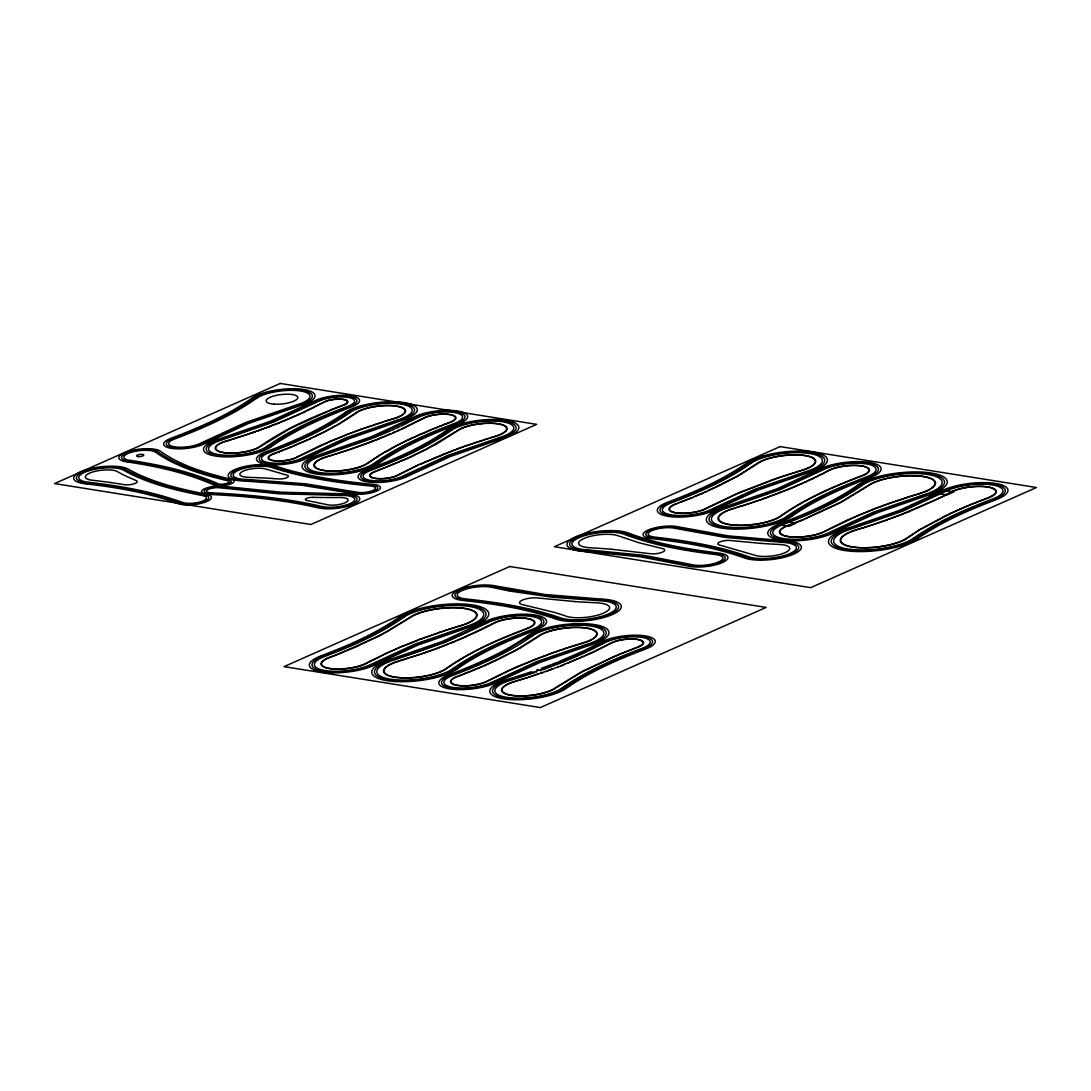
<?xml version="1.0" encoding="UTF-8"?>
<svg xmlns="http://www.w3.org/2000/svg" width="1091" height="1091" viewBox="0 0 1091 1091"><rect width="100%" height="100%" fill="white"/><g stroke="black" fill="none" stroke-linecap="round" stroke-linejoin="round"><path stroke-width="1.5" d="M345.574 420.062L356.552 412.739A25.679 7.596 -6.5 0 1 396.374 406.22A25.679 7.596 -6.5 0 1 393.483 418.644L384.891 421.276M918.772 530.499L907.48 537.999A35.621 10.528 -6.5 0 1 852.235 547.041A35.621 10.528 -6.5 0 1 856.23 529.817L864.467 527.485M345.138 420.335L337.324 424.972M918.908 530.09L950.07 513.806M380.786 454.401L367.326 463.239A28.025 8.292 -6.5 0 1 323.85 470.357A28.025 8.292 -6.5 0 1 327 456.802L331.296 455.493M381.482 454.292L386.337 451.129M383.991 452.492L367.803 463.252A28.571 8.455 -6.5 0 1 323.495 470.507A28.571 8.455 -6.5 0 1 326.7 456.693L338.346 453.297M384.768 452.342L396.497 445.592M738.784 475.199L757.386 463.348A30.93 9.151 -6.5 0 1 805.335 455.493A30.93 9.151 -6.5 0 1 801.871 470.453L797.016 471.735M387.141 450.978L397.179 445.237M738.634 475.594L707.623 490.895M335.987 425.435L332.1 427.604M332.046 427.917L325.363 431.177M826.392 471.571L828.355 470.535A22.693 6.71 -6.5 0 1 861.795 465.843A22.693 6.71 -6.5 0 1 861.985 475.908C833.483 486.259 805.308 498.696 780.351 516.179A32.73 9.683 -6.5 0 1 729.593 524.485A32.73 9.683 -6.5 0 1 733.275 508.651L734.175 508.379M950.261 492.709L944.383 495.491M327.409 430.099L336.805 425.272L356.061 412.725A26.225 7.76 -6.5 0 1 396.729 406.07A26.225 7.76 -6.5 0 1 393.783 418.753L383.473 421.726M327.355 430.413L315.885 435.882M824.414 472.621L828.792 470.589A22.161 6.546 -6.5 0 1 846.998 465.857L847.898 465.775A22.161 6.546 -6.5 0 1 860.54 465.871L861.972 466.089A22.161 6.546 -6.5 0 1 868.913 470.235L868.9 470.439A22.161 6.546 -6.5 0 1 861.631 475.826L855.685 478.076M825.846 472.144L818.305 475.703M397.424 445.387L412.957 437.532M426.949 448.865L457.647 430.413A26.225 7.76 -6.5 0 1 498.301 423.758A26.225 7.76 -6.5 0 1 495.369 436.441L483.64 439.864M945.72 494.796L951.407 492.096A24.507 7.242 -6.5 0 1 987.532 487.036A24.507 7.242 -6.5 0 1 987.723 497.891M397.86 444.883L407.298 440.191M371.676 660.341L365.921 663.355A24.507 7.242 -6.5 0 1 329.809 668.428A24.507 7.242 -6.5 0 1 329.605 657.559L330.341 657.273M325.445 431.409L310.99 438.187M427.017 449.097L411.771 456.256M823.596 473.317L814.118 477.763M487.527 626.657L494.237 623.152A22.161 6.546 -6.5 0 1 508.542 618.938L509.361 618.815A22.161 6.546 -6.5 0 1 526.353 618.502L527.771 618.733A22.161 6.546 -6.5 0 1 534.031 621.652L534.167 621.897A22.161 6.546 -6.5 0 1 527.076 628.402L524.826 629.248M944.983 495.45L937.524 498.887M372.945 659.973L392.228 650.55M486.763 627.052L482.099 629.357M943.797 496.05L910.03 511.052M314.317 406.998L323.85 402.074A13.297 3.928 -6.5 0 1 343.433 399.32A13.297 3.928 -6.5 0 1 343.542 405.211L331.146 409.766M722.365 483.94L740.421 474.571L757.863 463.375A30.384 8.987 -6.5 0 1 804.981 455.656A30.384 8.987 -6.5 0 1 801.571 470.344L798.83 471.176M314.249 407.298L304.716 411.621M943.156 517.12L918.063 530.608L907.003 537.972A35.089 10.378 -6.5 0 1 852.589 546.891A35.089 10.378 -6.5 0 1 856.53 529.926M721.287 484.745L703.831 492.573M817.445 476.399L811.99 478.772M943.292 516.793L956.562 510.833M481.472 629.671L457.265 640.322M316.049 436.073L310.185 438.568M408.211 440.014L420.362 434.191M813.477 478.335L808.949 480.204M498.246 659.455L520.707 647.781L539.349 635.903A30.384 8.987 -6.5 0 1 586.467 628.184A30.384 8.987 -6.5 0 1 583.058 642.885L565.206 648.49M936.569 499.61L902.298 514.12M401.093 426.049L417.894 417.608A24.684 7.296 -6.5 0 1 454.279 412.507A24.684 7.296 -6.5 0 1 454.483 423.444C426.404 434.109 398.433 446.11 373.79 463.511A35.267 10.433 -6.5 0 1 319.104 472.458A35.267 10.433 -6.5 0 1 323.059 455.411L373.136 438.132M584.803 650.372L601.386 642.04A29.743 8.796 -6.5 0 1 645.231 635.889A29.743 8.796 -6.5 0 1 645.477 649.077C617.806 659.591 590.231 671.429 565.943 688.571A40.326 11.919 -6.5 0 1 503.401 698.813A40.326 11.919 -6.5 0 1 507.929 679.298L531.494 671.756M588.717 650.918L605.519 642.476A24.684 7.296 -6.5 0 1 641.903 637.362A24.684 7.296 -6.5 0 1 642.108 648.313C614.028 658.978 586.058 670.979 561.415 688.38A35.267 10.433 -6.5 0 1 506.729 697.326A35.267 10.433 -6.5 0 1 510.683 680.279L534.631 672.615M593.886 651.641L610.987 643.035A17.988 5.319 -6.5 0 1 637.499 639.312A17.988 5.319 -6.5 0 1 637.649 647.304L612.978 656.905M594.309 651.695L611.424 643.09A17.456 5.155 -6.5 0 1 637.144 639.476A17.456 5.155 -6.5 0 1 637.294 647.208L617.888 654.845M305.316 411.348L324.286 402.115A12.751 3.764 -6.5 0 1 343.079 399.483A12.751 3.764 -6.5 0 1 343.188 405.129L335.373 408.102M405.661 427.045L423.363 418.167A17.988 5.319 -6.5 0 1 449.874 414.457A17.988 5.319 -6.5 0 1 450.024 422.435L446.342 423.813M406.084 427.113L401.379 429.295M811.54 479.249L808.186 480.558M497.332 659.891L494.564 661.187M399.92 426.608L395.883 428.463M583.658 650.918L558.674 661.719M587.544 651.463L583.508 653.332M592.699 652.2L588.581 654.095M593.109 652.254L566.884 663.355M304.103 411.907L305.575 411.471M304.989 411.757L299.166 414.171M304.403 412.03L290.847 417.826M412.575 455.888L436.823 443.846L458.125 430.44A25.679 7.596 -6.5 0 1 497.946 423.908A25.679 7.596 -6.5 0 1 495.069 436.332L489.314 438.091M950.275 513.452L959.044 509.729M311.058 438.418L294.461 445.469M412.643 456.106L408.498 457.756M419.094 464.534L397.629 475.171A15.097 4.459 -6.5 0 1 375.372 478.294A15.097 4.459 -6.5 0 1 375.249 471.598L408.307 458.084M807.408 480.913L808.267 480.776M310.335 438.746L293.629 445.81M413.762 437.409L433.577 428.613M411.921 456.447L384.523 467.821M420.335 463.961L398.079 475.212A15.642 4.623 -6.5 0 1 375.018 478.444A15.642 4.623 -6.5 0 1 374.881 471.517L376.518 470.903M807.599 481.076L804.299 482.331M493.623 661.61L464.466 673.665M400.956 429.227L423.799 418.221A17.456 5.155 -6.5 0 1 449.519 414.607A17.456 5.155 -6.5 0 1 449.669 422.353L434.586 428.436M420.021 464.357L452.765 450.76M388.219 652.35L366.358 663.396A25.052 7.405 -6.5 0 1 329.441 668.578A25.052 7.405 -6.5 0 1 329.237 657.478L331.091 657M806.945 481.39L796.266 485.863M421.194 463.825L431.122 459.447M394.751 428.995L391.86 430.29M399.797 429.759L396.851 431.081M400.206 429.827L397.26 431.15M389.201 652.159L401.802 646.431M582.376 653.864L579.485 655.159M587.422 654.627L584.49 655.95M299.207 414.403L286.906 419.49M803.644 482.877L792.925 487.282M956.862 510.465L959.875 509.361M486.572 664.542L515.825 650.222L538.859 635.889A30.93 9.151 -6.5 0 1 586.822 628.034A30.93 9.151 -6.5 0 1 583.344 642.981L564.524 648.722M390.687 430.795L374.595 437.559M395.665 431.6L392.542 432.977M396.074 431.668L392.937 433.045M706.463 491.646L696.044 495.887M358.284 645.722L386.76 631.812L409.848 617.451A35.621 10.528 -6.5 0 1 465.093 608.41A35.621 10.528 -6.5 0 1 461.098 625.634L458.711 626.357M393.319 650.318L402.443 646.158M465.789 636.667L493.8 623.111A22.693 6.71 -6.5 0 1 527.253 618.42A22.693 6.71 -6.5 0 1 527.43 628.484C498.928 638.808 470.767 651.3 445.81 668.756A32.73 9.683 -6.5 0 1 395.051 677.061A32.73 9.683 -6.5 0 1 398.72 661.228M578.325 655.664L568.534 659.85M583.303 656.468L580.167 657.846M421.371 434L440.082 426.022M357.848 646.158L336.601 654.682M465.762 636.926L439.428 647.372M486.068 665.005L483.313 666.206M959.289 509.388L960.721 509.006M960.107 509.02L961.566 508.638M960.939 508.665L965.835 506.81M328.186 442.332L296.493 457.524A15.642 4.623 -6.5 0 1 273.432 460.757A15.642 4.623 -6.5 0 1 273.309 453.815L276.514 452.833M702.754 493.282L694.722 496.446M855.958 516.507L824.796 531.426A25.052 7.405 -6.5 0 1 787.879 536.608A25.052 7.405 -6.5 0 1 787.675 525.507L805.963 518.566M961.757 508.311L970.185 504.997M328.459 441.978L345.356 435.309M391.192 433.55L385.709 435.868M391.587 433.618L385.014 436.155M612.692 657.259L580.739 672.533L555.428 688.121A28.571 8.455 -6.5 0 1 511.12 695.376A28.571 8.455 -6.5 0 1 514.325 681.561L527.362 677.716M482.386 666.601L479.576 667.801M856.408 516.084L872.064 509.92M578.135 658.719L572.639 661.023M290.833 418.071L280.81 421.999M431.818 459.147L442.441 454.77M795.557 486.409L789.557 488.673M807.176 517.83L841.325 501.915L868.286 485.481A35.621 10.528 -6.5 0 1 923.532 476.44A35.621 10.528 -6.5 0 1 919.536 493.664L913.658 495.259M478.635 668.197L471.067 671.292M966.449 506.319L977.127 502.187M617.411 655.268L583.44 670.815L554.951 688.107A28.025 8.292 -6.5 0 1 511.488 695.226A28.025 8.292 -6.5 0 1 514.625 681.67L517.489 680.798M286.633 419.844L279.76 422.422M294.352 445.742L288.624 447.869M293.643 446.042L282.146 450.447M402.484 646.377L404.379 645.367M403.165 646.09L420.744 638.944M792.202 487.813L779.369 492.737M385.396 436.223L378.522 438.787M695.267 496.446L693.562 496.923M805.608 518.484L840.07 502.856L868.777 485.509A35.089 10.378 -6.5 0 1 923.177 476.59A35.089 10.378 -6.5 0 1 919.236 493.568M384.318 436.441L380.732 437.9M455.956 641.085L449.942 643.526M567.17 660.423L562.22 662.428M571.943 661.31L567.62 663.069M693.358 497.237L687.739 499.269M405.225 645.245L418.603 639.981M788.807 489.218L768.487 496.814M970.567 504.601L978.559 501.628M692.39 497.632L679.366 502.528M804.203 519.289L795.407 522.78M288.57 448.115L278.955 451.674M867.836 511.584L846.657 520.38L824.36 531.385A24.507 7.242 -6.5 0 1 788.234 536.458A24.507 7.242 -6.5 0 1 788.043 525.589M909.717 511.406L887.801 519.493M280.346 422.408L271.223 425.763M330.778 410.134L290.874 428.149L260.258 446.574A23.866 7.064 -6.5 0 1 223.232 452.642A23.866 7.064 -6.5 0 1 225.905 441.091L232.765 439.196M380.377 438.268L377.786 439.073M531.862 660.778L508.624 670.706L487.336 681.248A20.347 6.014 -6.5 0 1 457.347 685.462A20.347 6.014 -6.5 0 1 457.184 676.434L463.934 674.102M279.432 422.776L270.132 426.172M378.904 438.855L371.786 441.405M442.81 454.388L457.565 448.987M462.707 670.624L501.369 653.223L530.785 635.548A39.972 11.824 -6.5 0 1 592.754 625.388A39.972 11.824 -6.5 0 1 588.281 644.726L537.304 662.387L494.714 682.025A29.389 8.687 -6.5 0 1 451.401 688.094A29.389 8.687 -6.5 0 1 451.169 675.07L461.288 671.183M867.972 511.311L872.773 509.647M470.18 671.647L463.252 674.129M340.201 653.264L379.341 636.012L410.339 617.479A35.089 10.378 -6.5 0 1 464.739 608.56A35.089 10.378 -6.5 0 1 460.797 625.538L453.174 628.061M340.583 653.332L335.864 654.955M557.256 662.292L552.182 664.269M560.76 663.001L555.619 665.005M565.411 663.942L563.174 664.828M565.793 664.024L560.174 665.987M377.418 439.455L371.035 441.705M686.935 499.814L678.152 502.992M532.353 660.355L552.141 653.168M344.592 435.595L320.372 445.537L296.043 457.47A15.097 4.459 -6.5 0 1 273.786 460.593A15.097 4.459 -6.5 0 1 273.664 453.897L274.373 453.638M440.709 643.199L464.78 633.025L486.409 622.347A31.734 9.383 -6.5 0 1 533.185 615.788A31.734 9.383 -6.5 0 1 533.444 629.862C505.938 640.308 478.54 652.077 454.374 669.11A42.317 12.519 -6.5 0 1 388.751 679.857A42.317 12.519 -6.5 0 1 393.496 659.387L420.785 650.563M448.183 644.222L445.714 645.19M977.591 501.778L981.464 500.496M335.046 408.457C308.726 418.344 282.869 430.359 259.767 446.56A23.334 6.901 -6.5 0 1 223.587 452.479A23.334 6.901 -6.5 0 1 226.205 441.2L229.492 440.205M282.119 450.678L276.555 452.601M440.9 425.913L442.701 425.217M383.732 468.134L377.322 470.589M979.022 501.219L984.396 499.378M344.974 435.227L353.907 432.05M336.969 654.75L333.669 655.8M855.317 478.444C829.405 488.604 803.672 500.06 780.842 516.193A33.276 9.846 -6.5 0 1 729.238 524.648A33.276 9.846 -6.5 0 1 732.975 508.556L735.089 508.106M439.318 643.731L436.536 644.808M872.282 509.606L882.837 505.842M555.714 664.01L580.726 653.523L603.596 642.272A27.03 7.992 -6.5 0 1 643.445 636.68A27.03 7.992 -6.5 0 1 643.663 648.668C615.774 659.264 587.994 671.183 563.515 688.462A37.612 11.128 -6.5 0 1 505.188 698.022A37.612 11.128 -6.5 0 1 509.402 679.829L535.436 671.442M562.806 665.196L560.542 666.069M345.738 434.927L356.662 431.04M444.91 645.49L427.236 651.791M793.948 523.353L794.671 523.066M872.909 509.361L887.965 503.987M279.337 451.756L274.114 453.515M443.246 424.781L445.633 423.867M335.51 655.323L331.459 656.646M778.66 493.227L767.382 497.223M901.957 514.475L887.065 519.752M981.9 500.114L985.869 498.819M554.146 664.624L546.1 667.637M372.154 441.487L369.017 442.469M793.212 523.625L788.779 525.303M333.3 656.155L329.987 657.191M524.457 629.602C497.251 640.076 470.207 651.886 446.287 668.769A33.276 9.846 -6.5 0 1 394.683 677.225A33.276 9.846 -6.5 0 1 398.42 661.132L405.143 659.264M462.12 674.797L457.538 676.529A19.802 5.85 -6.5 0 0 457.702 685.298A19.802 5.85 -6.5 0 0 486.886 681.207L516.916 666.765L548.227 654.573M550.723 664.828L541.504 668.251M554.133 665.578L552.823 666.083M558.66 666.574L557.31 667.078M559.028 666.656L557.678 667.16M269.041 426.581L270.827 426.131M370.722 442.032L366.303 443.478M435.145 645.34L422.244 650.045M270.022 426.431L263.613 428.599M269.204 426.745L262.904 428.858M369.372 442.551L358.748 446.219M671.156 501.983C698.363 491.591 725.392 479.849 749.299 463.007A39.972 11.824 -6.5 0 1 811.281 452.86A39.972 11.824 -6.5 0 1 806.795 472.198L755.818 489.859L713.241 509.483A29.389 8.687 -6.5 0 1 669.929 515.566A29.389 8.687 -6.5 0 1 669.683 502.542M676.925 503.456L677.906 503.306M418.862 639.653L420.117 639.19M984.791 498.996L987.341 498.26M453.079 450.433L460.334 447.978M676.979 503.647L675.697 503.906A20.347 6.014 -6.5 0 0 675.875 512.934A20.347 6.014 -6.5 0 0 705.85 508.72L736.507 494.005L770.669 480.626M321.422 655.691C348.547 645.408 375.509 633.789 399.347 617.015A47.377 14.006 -6.5 0 1 472.812 604.987A47.377 14.006 -6.5 0 1 467.507 627.898L418.289 644.917L375.959 664.392A36.808 10.883 -6.5 0 1 321.722 672.001A36.808 10.883 -6.5 0 1 321.422 655.691M986.264 498.451L988.091 497.973A25.052 7.405 -6.5 0 0 987.887 486.872A25.052 7.405 -6.5 0 0 950.97 492.055M551.5 666.574L550.164 667.078M556.328 667.665L554.61 668.087M420.758 639.162L425.204 637.308M439.25 647.645L435.95 648.872M421.481 638.89L446.983 629.834M354.234 431.709L359.444 430.031M365.976 443.819L355.993 447.187M548.828 667.569L547.491 668.06M553.246 668.606L551.187 669.356M553.601 668.688L548.432 670.351M457.893 448.646L463.102 446.983M883.001 505.569L906.157 497.823M551.541 669.438L549.469 670.188M263.476 428.858L261.472 429.377M357.002 430.7L372.672 425.449M425.845 637.28L438.514 632.835M434.3 649.472L433.004 649.95M544.464 668.237L543.182 668.701M546.141 668.551L542.759 669.779M260.749 429.636L262.645 429.158M261.826 429.459L260.026 429.895M460.688 447.637L472.88 443.587M767.559 497.373L764.027 498.423M548.528 654.245L556.792 651.545M548.773 670.447L547.055 670.842M260.585 429.909L258.581 430.413M259.958 430.127L254.953 431.695M359.798 429.69L382.382 422.272M766.264 497.837L763.277 498.682M431.709 650.413L426.486 652.05M541.913 669.165L539.336 670.079M547.396 670.938L548.077 670.692M258.717 430.577L253.521 432.186M359.089 446.314L353.92 447.91M463.443 446.642L482.549 440.409M888.169 503.701L907.712 497.332M887.406 519.848L881.828 521.58M538.19 669.438L536.854 669.901M541.409 670.256L540.072 670.733M544.995 671.579L545.677 671.333M546.032 671.429L544.314 671.824M770.982 480.313L778.647 477.872M762.541 498.942L763.645 498.764M886.669 520.107L878.05 522.875M552.455 652.841L557.46 651.313M356.334 447.283L351.834 448.633M762.336 499.228L755.736 501.287M538.04 670.529L536.745 670.992M254.953 431.9L252.839 432.431M761.668 499.46L754.208 501.805M425.735 652.309L427.126 652.036M542.936 672.301L541.545 672.779M543.277 672.397L540.154 673.27M354.261 448.006L349.734 449.356M774.637 479.235L738.866 492.75L705.413 508.679A19.802 5.85 -6.5 0 1 676.229 512.77A19.802 5.85 -6.5 0 1 676.065 503.987M426.458 652.268L424.222 652.827M425.804 652.486L423.472 653.086M541.886 672.874L540.495 673.352M252.144 432.663L253.685 432.336M253.057 432.554L250.753 433.141M774.965 478.922L782.015 476.726M535.995 672.138L536.677 671.906M352.175 448.728L339.424 452.751M422.708 653.345L424.467 652.95M881.419 521.934L875.009 523.885M557.119 651.218L564.17 649.036M557.787 650.986L564.852 648.818M251.789 432.991L244.439 435.268M423.813 653.182L399.633 660.764M538.763 673.747L536.663 674.456M539.09 673.829L533.935 675.37M250.057 433.386L247.262 434.327M421.194 653.864L421.944 653.604M778.988 477.544L786.106 475.39M349.365 449.683L332.414 454.961M753.445 502.065L755.027 501.737M438.937 632.494L441.596 631.594M419.653 654.382L410.366 657.423M877.628 523.216L871.941 524.894M247.125 434.573L234.565 438.446M473.917 443.041L488.195 438.623M753.008 502.419L750.744 502.965M752.681 502.324L753.69 502.187M535.626 675.002L531.194 676.27M373.708 424.89L383.787 421.822M782.37 476.412L796.416 472.117M442.319 631.566L449.71 628.962M751.658 502.869L749.585 503.346M874.573 524.239L869.609 525.657M532.899 675.915L528.439 677.17M243.729 435.5L236.692 437.764M748.944 503.756L746.094 504.478M748.426 503.728L749.626 503.537M786.475 475.062L798.217 471.557M871.491 525.248L867.29 526.394M530.144 676.815L518.62 680.266M747.58 504.192L737.789 507.083M447.719 629.793L452.451 628.089M869.159 525.998L864.945 527.144M744.935 505.051L736.589 507.451M906.785 497.428L913.181 495.614M450.828 628.811L458.002 626.384M908.148 496.991L918.731 493.909M409.18 657.805L405.634 658.923M866.813 526.748L857.035 529.571M233.488 438.773L235.997 438.187M234.388 438.691L230.256 439.782M735.389 507.82L736.902 507.56M510.247 591.131L552.742 597.268L599.191 600.677A30.562 9.042 -6.5 0 1 608.683 613.865A30.562 9.042 -6.5 0 1 560.474 617.847C529.953 607.305 497.81 602.382 465.802 598.932A19.979 5.905 -6.5 0 1 462.216 590.49A19.979 5.905 -6.5 0 1 491.891 587.353L499.637 589.045M509.511 590.995L500.96 589.317M403.875 617.206C379.695 634.239 352.311 646.008 324.791 656.455A31.734 9.383 -6.5 0 0 325.05 670.529A31.734 9.383 -6.5 0 0 371.826 663.969L414.757 644.208L464.752 626.93A42.317 12.519 -6.5 0 0 469.485 606.46A42.317 12.519 -6.5 0 0 403.875 617.206M452.683 668.728L452.274 669.015A39.972 11.824 -6.5 0 1 390.292 679.175A39.972 11.824 -6.5 0 1 394.778 659.837L445.742 642.176L488.332 622.538A29.389 8.687 -6.5 0 1 492.573 620.643L493.337 620.37A29.389 8.687 -6.5 0 1 525.453 615.856L526.353 615.91A29.389 8.687 -6.5 0 1 536.758 627.298L536.186 627.611A29.389 8.687 -6.5 0 1 531.89 629.493C504.342 639.953 476.917 651.736 452.683 668.728M457.197 668.919L456.788 669.206A45.031 13.31 -6.5 0 1 386.964 680.648A45.031 13.31 -6.5 0 1 392.01 658.869L442.21 641.481L484.199 622.115A34.448 10.187 -6.5 0 1 534.972 614.997A34.448 10.187 -6.5 0 1 535.258 630.271C508.106 640.567 481.09 652.186 457.197 668.919M787.238 516.152L786.816 516.452A39.972 11.824 -6.5 0 1 724.847 526.598A39.972 11.824 -6.5 0 1 729.333 507.274L780.297 489.6L822.887 469.976A29.389 8.687 -6.5 0 1 827.128 468.066L827.892 467.794A29.389 8.687 -6.5 0 1 870.55 464.875L871.123 465.066A29.389 8.687 -6.5 0 1 871.314 474.721L870.727 475.035A29.389 8.687 -6.5 0 1 866.445 476.931C838.884 487.377 811.472 499.173 787.238 516.152M789.338 516.234L788.929 516.534A42.317 12.519 -6.5 0 1 723.306 527.28A42.317 12.519 -6.5 0 1 728.052 506.81L778.033 489.532L820.964 469.771A31.734 9.383 -6.5 0 1 867.74 463.211A31.734 9.383 -6.5 0 1 868 477.285C840.643 487.663 813.409 499.378 789.338 516.234M791.752 516.343L791.343 516.643A45.031 13.31 -6.5 0 1 721.519 528.071A45.031 13.31 -6.5 0 1 726.565 506.292L776.765 488.904L818.755 469.539A34.448 10.187 -6.5 0 1 869.527 462.42A34.448 10.187 -6.5 0 1 869.813 477.694C842.661 488.004 815.645 499.61 791.752 516.343M862.313 485.236C838.133 502.269 810.749 514.038 783.229 524.485A31.734 9.383 -6.5 0 0 783.488 538.559A31.734 9.383 -6.5 0 0 830.265 531.999L873.195 512.238L923.177 494.959A42.317 12.519 -6.5 0 0 927.923 474.49A42.317 12.519 -6.5 0 0 862.299 485.236M913.876 537.958L913.467 538.245A42.317 12.519 -6.5 0 1 847.843 548.991A42.317 12.519 -6.5 0 1 852.589 528.535L902.571 511.243L945.502 491.482A31.734 9.383 -6.5 0 1 992.278 484.922A31.734 9.383 -6.5 0 1 992.537 498.996C965.194 509.402 937.933 521.075 913.876 537.958M918.39 538.149L917.981 538.436A47.377 14.006 -6.5 0 1 844.516 550.478A47.377 14.006 -6.5 0 1 849.821 527.553L899.039 510.533L941.369 491.059A36.808 10.883 -6.5 0 1 995.606 483.449A36.808 10.883 -6.5 0 1 995.906 499.76C968.944 510.002 942.119 521.525 918.39 538.149M252.266 397.97C227.46 415.439 199.367 427.536 171.123 438.255A22.693 6.71 -6.5 0 0 171.301 448.319A22.693 6.71 -6.5 0 0 204.753 443.628L248.434 423.513L300.134 405.607A33.276 9.846 -6.5 0 0 303.871 389.514A33.276 9.846 -6.5 0 0 252.266 397.97M254.694 398.065C229.696 415.685 201.385 427.877 172.923 438.664A19.979 5.905 -6.5 0 0 173.087 447.528A19.979 5.905 -6.5 0 0 202.544 443.396L246.88 422.994L298.661 405.088A30.562 9.042 -6.5 0 0 302.084 390.305A30.562 9.042 -6.5 0 0 254.694 398.065M256.794 398.16C231.633 415.889 203.144 428.163 174.492 439.032A17.633 5.21 -6.5 0 0 174.628 446.846A17.633 5.21 -6.5 0 0 200.621 443.205L244.902 422.803L297.379 404.638A28.216 8.346 -6.5 0 0 300.543 391.001A28.216 8.346 -6.5 0 0 256.794 398.16M266.859 446.383L266.231 446.833A30.562 9.042 -6.5 0 1 218.841 454.592A30.562 9.042 -6.5 0 1 222.264 439.809L274.046 421.903L318.381 401.502A19.979 5.905 -6.5 0 1 347.838 397.369A19.979 5.905 -6.5 0 1 348.002 406.234C319.772 416.926 291.72 429.022 266.859 446.383M269.054 446.41L268.331 446.915A32.907 9.737 -6.5 0 1 217.3 455.274A32.907 9.737 -6.5 0 1 220.982 439.359L272.409 421.576L316.458 401.297A22.338 6.601 -6.5 0 1 349.379 396.688A22.338 6.601 -6.5 0 1 349.556 406.588C321.559 417.212 293.711 429.199 269.054 446.41M271.386 446.574L270.759 447.024A35.621 10.528 -6.5 0 1 215.513 456.065A35.621 10.528 -6.5 0 1 219.509 438.841L270.513 421.194L314.249 401.079A25.052 7.405 -6.5 0 1 351.166 395.897A25.052 7.405 -6.5 0 1 351.37 406.998C323.563 417.567 295.866 429.459 271.386 446.574M345.561 412.289C321.081 429.527 293.356 441.46 265.481 452.029A27.398 8.101 -6.5 0 0 265.713 464.18A27.398 8.101 -6.5 0 0 306.094 458.52L349.079 438.705L400.192 421.003A37.98 11.224 -6.5 0 0 404.447 402.634A37.98 11.224 -6.5 0 0 345.561 412.289M347.974 412.384C323.331 429.772 295.361 441.773 267.295 452.451A24.684 7.296 -6.5 0 0 267.5 463.389A24.684 7.296 -6.5 0 0 303.871 458.288L347.183 438.337L398.706 420.485A35.267 10.433 -6.5 0 0 402.661 403.425A35.267 10.433 -6.5 0 0 347.974 412.384M350.088 412.48C325.254 429.963 297.134 442.073 268.85 452.806A22.338 6.601 -6.5 0 0 269.041 462.707A22.338 6.601 -6.5 0 0 301.962 458.084L345.533 438.009L397.424 420.035A32.907 9.737 -6.5 0 0 401.12 404.12A32.907 9.737 -6.5 0 0 350.088 412.48M376.518 463.143L375.89 463.593A37.612 11.128 -6.5 0 1 317.563 473.153A37.612 11.128 -6.5 0 1 321.777 454.961L372.249 437.505L415.971 417.403A27.03 7.992 -6.5 0 1 455.82 411.812A27.03 7.992 -6.5 0 1 456.038 423.799C428.395 434.3 400.861 446.124 376.518 463.143M378.782 463.361L378.318 463.702A40.326 11.919 -6.5 0 1 315.776 473.944A40.326 11.919 -6.5 0 1 320.304 454.429L371.049 436.85L413.762 417.171A29.743 8.796 -6.5 0 1 457.606 411.021A29.743 8.796 -6.5 0 1 457.852 424.222C430.345 434.654 402.974 446.41 378.782 463.361M447.133 429.977C422.667 447.215 394.942 459.147 367.067 469.73A27.398 8.101 -6.5 0 0 367.299 481.867A27.398 8.101 -6.5 0 0 407.679 476.208L450.651 456.406L501.778 438.705A37.98 11.224 -6.5 0 0 506.033 420.335A37.98 11.224 -6.5 0 0 447.133 429.977M449.56 430.072C424.917 447.474 396.947 459.475 368.867 470.139A24.684 7.296 -6.5 0 0 369.072 481.076A24.684 7.296 -6.5 0 0 405.457 475.976L448.756 456.024L500.292 438.173A35.267 10.433 -6.5 0 0 504.247 421.126A35.267 10.433 -6.5 0 0 449.56 430.072M451.66 430.168C426.84 447.665 398.706 459.761 370.435 470.494A22.338 6.601 -6.5 0 0 370.626 480.395A22.338 6.601 -6.5 0 0 403.534 475.785L447.119 455.697L499.01 437.723A32.907 9.737 -6.5 0 0 502.706 421.808A32.907 9.737 -6.5 0 0 451.66 430.168M401.774 617.111C377.759 634.035 350.552 645.722 323.222 656.1A34.094 10.078 -6.5 0 0 323.509 671.21A34.094 10.078 -6.5 0 0 373.749 664.174L416.394 644.536L466.021 627.38A44.663 13.215 -6.5 0 0 471.039 605.778A44.663 13.215 -6.5 0 0 401.774 617.111M746.885 462.911C722.747 479.945 695.362 491.673 667.883 502.119A32.103 9.492 -6.5 0 0 668.142 516.357A32.103 9.492 -6.5 0 0 715.451 509.715L758.559 489.9L808.281 472.717A42.685 12.615 -6.5 0 0 813.068 452.069A42.685 12.615 -6.5 0 0 746.871 462.911M751.399 463.102C726.92 480.381 699.14 492.3 671.251 502.896A27.043 7.992 -6.5 0 0 671.47 514.884A27.043 7.992 -6.5 0 0 711.318 509.292L755.04 489.191L805.513 471.735A37.612 11.128 -6.5 0 0 809.74 453.542A37.612 11.128 -6.5 0 0 751.399 463.102M528.358 635.439C504.206 652.445 476.849 664.214 449.356 674.661A32.103 9.492 -6.5 0 0 449.628 688.885A32.103 9.492 -6.5 0 0 496.937 682.257L540.045 662.428L589.754 645.245A42.685 12.615 -6.5 0 0 594.54 624.597A42.685 12.615 -6.5 0 0 528.358 635.439M532.885 635.63C508.406 652.909 480.613 664.828 452.724 675.424A27.043 7.992 -6.5 0 0 452.956 687.412A27.043 7.992 -6.5 0 0 492.805 681.82L536.513 661.719L586.999 644.276A37.612 11.128 -6.5 0 0 591.213 626.084A37.612 11.128 -6.5 0 0 532.885 635.63M857.785 485.045C833.947 501.819 806.985 513.438 779.86 523.721A36.808 10.883 -6.5 0 0 780.16 540.031A36.808 10.883 -6.5 0 0 834.397 532.422L876.728 512.947L925.945 495.928A47.377 14.006 -6.5 0 0 931.25 473.017A47.377 14.006 -6.5 0 0 857.785 485.045M860.199 485.14C836.197 502.065 808.99 513.752 781.661 524.13A34.094 10.078 -6.5 0 0 781.947 539.24A34.094 10.078 -6.5 0 0 832.188 532.203L874.832 512.565L924.459 495.409A44.663 13.215 -6.5 0 0 929.477 473.808A44.663 13.215 -6.5 0 0 860.199 485.14M916.113 537.945L915.567 538.34A44.663 13.215 -6.5 0 1 846.289 549.687A44.663 13.215 -6.5 0 1 851.307 528.071L900.934 510.915L943.579 491.291A34.094 10.078 -6.5 0 1 993.819 484.24A34.094 10.078 -6.5 0 1 994.106 499.351C966.981 509.647 939.992 521.253 916.113 537.945M280.305 383.432L54.55 483.572L310.894 524.498L536.649 424.358L280.305 383.432M509.783 566.502L284.028 666.642L540.372 707.568L766.127 607.428L509.783 566.502M780.106 446.587L554.351 546.727L810.695 587.654L1036.45 487.513L780.106 446.587M785.179 521.593L778.456 524.566L789.093 526.271L795.803 523.285L785.179 521.593M943.538 490.323L936.828 493.309L947.015 494.932L953.725 491.959L943.538 490.323M343.297 493.814L281.301 492.205L223.15 486.313A13.297 3.928 -6.5 0 0 203.635 489.218A13.297 3.928 -6.5 0 0 208.804 494.387C245.557 496.132 282.378 499.596 318.286 507.874A23.866 7.064 -6.5 0 0 355.939 503.142A23.866 7.064 -6.5 0 0 343.297 493.814M342.479 494.659L280.06 493.05L221.418 487.118A10.583 3.123 -6.5 0 0 205.885 489.423A10.583 3.123 -6.5 0 0 210.004 493.541C247.03 495.314 284.137 498.778 320.304 507.124A21.152 6.26 -6.5 0 0 353.675 502.937A21.152 6.26 -6.5 0 0 342.479 494.659M341.756 495.409L278.273 493.746L219.932 487.8A8.223 2.427 -6.5 0 0 207.849 489.6A8.223 2.427 -6.5 0 0 211.054 492.805C248.298 494.591 285.651 498.082 322.063 506.483A18.806 5.564 -6.5 0 0 351.725 502.76A18.806 5.564 -6.5 0 0 341.756 495.409M313.212 497.36L311.971 497.346A5.237 1.555 -6.5 0 0 306.148 498.587A5.237 1.555 -6.5 0 0 306.53 500.401L327.041 504.656A12.124 3.587 -6.5 0 0 346.147 502.242A12.124 3.587 -6.5 0 0 339.737 497.51A350.838 103.74 -6.5 0 1 313.212 497.36M246.934 479.467L245.366 479.413A21.152 6.26 -6.5 0 1 238.124 470.385A21.152 6.26 -6.5 0 1 271.55 467.412C303.625 477.885 337.228 482.727 370.722 486.04A10.583 3.123 -6.5 0 1 372.931 490.459A10.583 3.123 -6.5 0 1 357.234 492.218L305.18 483.777L246.934 479.467M245.557 480.19L244.384 480.149A23.511 6.955 -6.5 0 1 236.338 470.126A23.511 6.955 -6.5 0 1 273.473 466.825C305.357 477.217 338.742 482.031 372.004 485.318A12.928 3.818 -6.5 0 1 374.718 490.718A12.928 3.818 -6.5 0 1 355.53 492.873L304.184 484.54L245.557 480.19M244.793 481.049L243.252 480.995A26.225 7.76 -6.5 0 1 234.279 469.812A26.225 7.76 -6.5 0 1 275.696 466.13C307.335 476.453 340.474 481.226 373.504 484.486A15.642 4.623 -6.5 0 1 376.777 491.032A15.642 4.623 -6.5 0 1 353.566 493.623L302.207 485.304L244.793 481.049M601.4 599.095L545.35 594.54L495.628 585.962A25.052 7.405 -6.5 0 0 458.438 589.876A25.052 7.405 -6.5 0 0 462.939 600.459C494.482 603.869 526.176 608.723 556.26 619.115A35.621 10.528 -6.5 0 0 612.46 614.478A35.621 10.528 -6.5 0 0 601.4 599.095M600.214 599.941L544.041 595.4L493.623 586.713A22.338 6.601 -6.5 0 0 460.47 590.204A22.338 6.601 -6.5 0 0 464.466 599.641C496.282 603.064 528.194 607.973 558.524 618.433A32.907 9.737 -6.5 0 0 610.442 614.151A32.907 9.737 -6.5 0 0 600.214 599.941M784.552 540.781L728.065 535.845L678.561 526.885A20.347 6.014 -6.5 0 0 648.354 529.94A20.347 6.014 -6.5 0 0 651.572 538.599C683.089 542.213 714.769 547.273 744.73 558.06A30.93 9.151 -6.5 0 0 793.457 554.242A30.93 9.151 -6.5 0 0 784.552 540.781M783.338 541.627L726.565 536.677L676.529 527.621A17.633 5.21 -6.5 0 0 650.359 530.281A17.633 5.21 -6.5 0 0 653.141 537.768C684.903 541.422 716.814 546.523 747.008 557.392A28.216 8.346 -6.5 0 0 791.452 553.914A28.216 8.346 -6.5 0 0 783.338 541.627M782.288 542.363L724.942 537.358L674.77 528.262A15.288 4.514 -6.5 0 0 652.091 530.567A15.288 4.514 -6.5 0 0 654.491 537.058C686.471 540.741 718.587 545.868 748.985 556.805A25.857 7.651 -6.5 0 0 789.734 553.628A25.857 7.651 -6.5 0 0 782.288 542.363M588.131 549.905L586.849 549.837A28.216 8.346 -6.5 0 1 579.607 537.413A28.216 8.346 -6.5 0 1 623.984 534.208C653.414 545.418 684.712 550.71 715.86 554.596A17.633 5.21 -6.5 0 1 718.11 562.165A17.633 5.21 -6.5 0 1 691.939 564.647L643.717 555.319L588.131 549.905M587.026 550.641L585.758 550.573A30.562 9.042 -6.5 0 1 577.916 537.113A30.562 9.042 -6.5 0 1 625.975 533.649C655.227 544.777 686.321 550.028 717.251 553.887A19.979 5.905 -6.5 0 1 719.815 562.465A19.979 5.905 -6.5 0 1 690.153 565.288L642.231 556.015L587.026 550.641M585.744 551.487L584.49 551.405A33.276 9.846 -6.5 0 1 575.953 536.758A33.276 9.846 -6.5 0 1 628.28 532.981C657.314 544.041 688.162 549.25 718.86 553.069A22.693 6.71 -6.5 0 1 721.778 562.82A22.693 6.71 -6.5 0 1 688.094 566.024L640.512 556.819L585.744 551.487M273.786 478.594L273.118 478.54A348.493 103.059 -6.5 0 0 248.162 477.312A14.469 4.282 -6.5 0 1 243.198 471.148A14.469 4.282 -6.5 0 1 266.054 469.116L286.688 475.09A6.532 1.937 -6.5 0 1 286.906 477.653A6.532 1.937 -6.5 0 1 278.355 478.908L273.786 478.594M575.53 601.618L537.604 597.977A11.524 3.409 -6.5 0 0 522.112 600.2A11.524 3.409 -6.5 0 0 523.08 604.769L554.051 612.31A337.91 99.922 -6.5 0 1 566.038 616.183A23.866 7.064 -6.5 0 0 603.691 613.074A23.866 7.064 -6.5 0 0 596.286 602.764A338.387 100.058 -6.5 0 1 575.53 601.618M760.972 543.373L729.374 540.413A8.019 2.373 -6.5 0 0 719.883 541.927A8.019 2.373 -6.5 0 0 719.051 544.886L754.59 555.155A19.174 5.673 -6.5 0 0 784.797 552.796A19.174 5.673 -6.5 0 0 779.288 544.45A342.533 101.286 -6.5 0 1 760.972 543.373M611.956 549.291L610.455 549.168A340.733 100.754 -6.5 0 0 589.972 547.75A21.52 6.369 -6.5 0 1 584.449 538.272A21.52 6.369 -6.5 0 1 618.297 535.845L638.985 542.745L662.878 548.664A8.973 2.659 -6.5 0 1 662.319 552.196A8.973 2.659 -6.5 0 1 650.768 553.764L611.956 549.291M89.557 482.399L88.507 482.277A23.511 6.955 -6.5 0 1 87.307 471.285A23.511 6.955 -6.5 0 1 123.46 470.139C147.817 483.749 175.378 490.254 202.544 495.614A12.928 3.818 -6.5 0 1 201.699 501.437A12.928 3.818 -6.5 0 1 182.743 502.487C152.74 491.673 121.156 485.986 89.557 482.399M88.194 483.108L87.157 482.999A25.857 7.651 -6.5 0 1 85.834 470.903A25.857 7.651 -6.5 0 1 125.588 469.635C149.835 483.108 177.151 489.668 204.167 494.946A15.288 4.514 -6.5 0 1 203.171 501.833A15.288 4.514 -6.5 0 1 180.765 503.074C150.967 492.327 119.587 486.668 88.194 483.108M86.625 483.927L85.589 483.818A28.571 8.455 -6.5 0 1 84.13 470.453A28.571 8.455 -6.5 0 1 128.056 469.048C152.085 482.467 179.279 488.891 206.049 494.168A17.988 5.319 -6.5 0 1 204.876 502.269A17.988 5.319 -6.5 0 1 178.488 503.742C148.922 493.077 117.787 487.459 86.625 483.927M110.409 482.508L109.086 482.317A344.892 101.995 -6.5 0 0 92.367 480.258A16.815 4.978 -6.5 0 1 91.508 472.389A16.815 4.978 -6.5 0 1 117.364 471.571A345.479 102.159 -6.5 0 0 127.879 476.985L136.443 480.681A7.746 2.291 -6.5 0 1 134.411 483.708A7.746 2.291 -6.5 0 1 124.797 484.731L110.409 482.508M130.647 460.443L129.761 460.32A16.46 4.869 -6.5 0 1 130.825 452.424A16.46 4.869 -6.5 0 1 155.618 452.233C176.947 467.316 202.531 474.64 227.61 480.763A5.878 1.732 -6.5 0 1 226.587 483.463A5.878 1.732 -6.5 0 1 218.091 483.749C190.38 471.435 160.513 464.916 130.647 460.443M129.27 461.152L128.274 461.016A18.806 5.564 -6.5 0 1 129.488 452.001A18.806 5.564 -6.5 0 1 157.813 451.769C179.006 466.757 204.44 474.04 229.355 480.122A8.223 2.427 -6.5 0 1 227.924 483.899A8.223 2.427 -6.5 0 1 216.032 484.295C188.538 472.076 158.904 465.584 129.27 461.152M127.415 461.943L126.556 461.82A21.52 6.369 -6.5 0 1 127.947 451.497A21.52 6.369 -6.5 0 1 160.363 451.224C181.379 466.116 206.635 473.33 231.374 479.372A10.937 3.232 -6.5 0 1 229.465 484.404A10.937 3.232 -6.5 0 1 213.659 484.922C186.343 472.785 156.872 466.334 127.415 461.943M138.502 456.597A3.614 1.064 -6.5 0 0 143.794 455.056A3.614 1.064 -6.5 0 0 138.312 454.756A3.614 1.064 -6.5 0 0 138.502 456.597M273.841 404.134A15.942 4.719 -6.5 0 0 297.843 397.656A15.942 4.719 -6.5 0 0 274.332 395.869A15.942 4.719 -6.5 0 0 273.841 404.134"/></g></svg>
